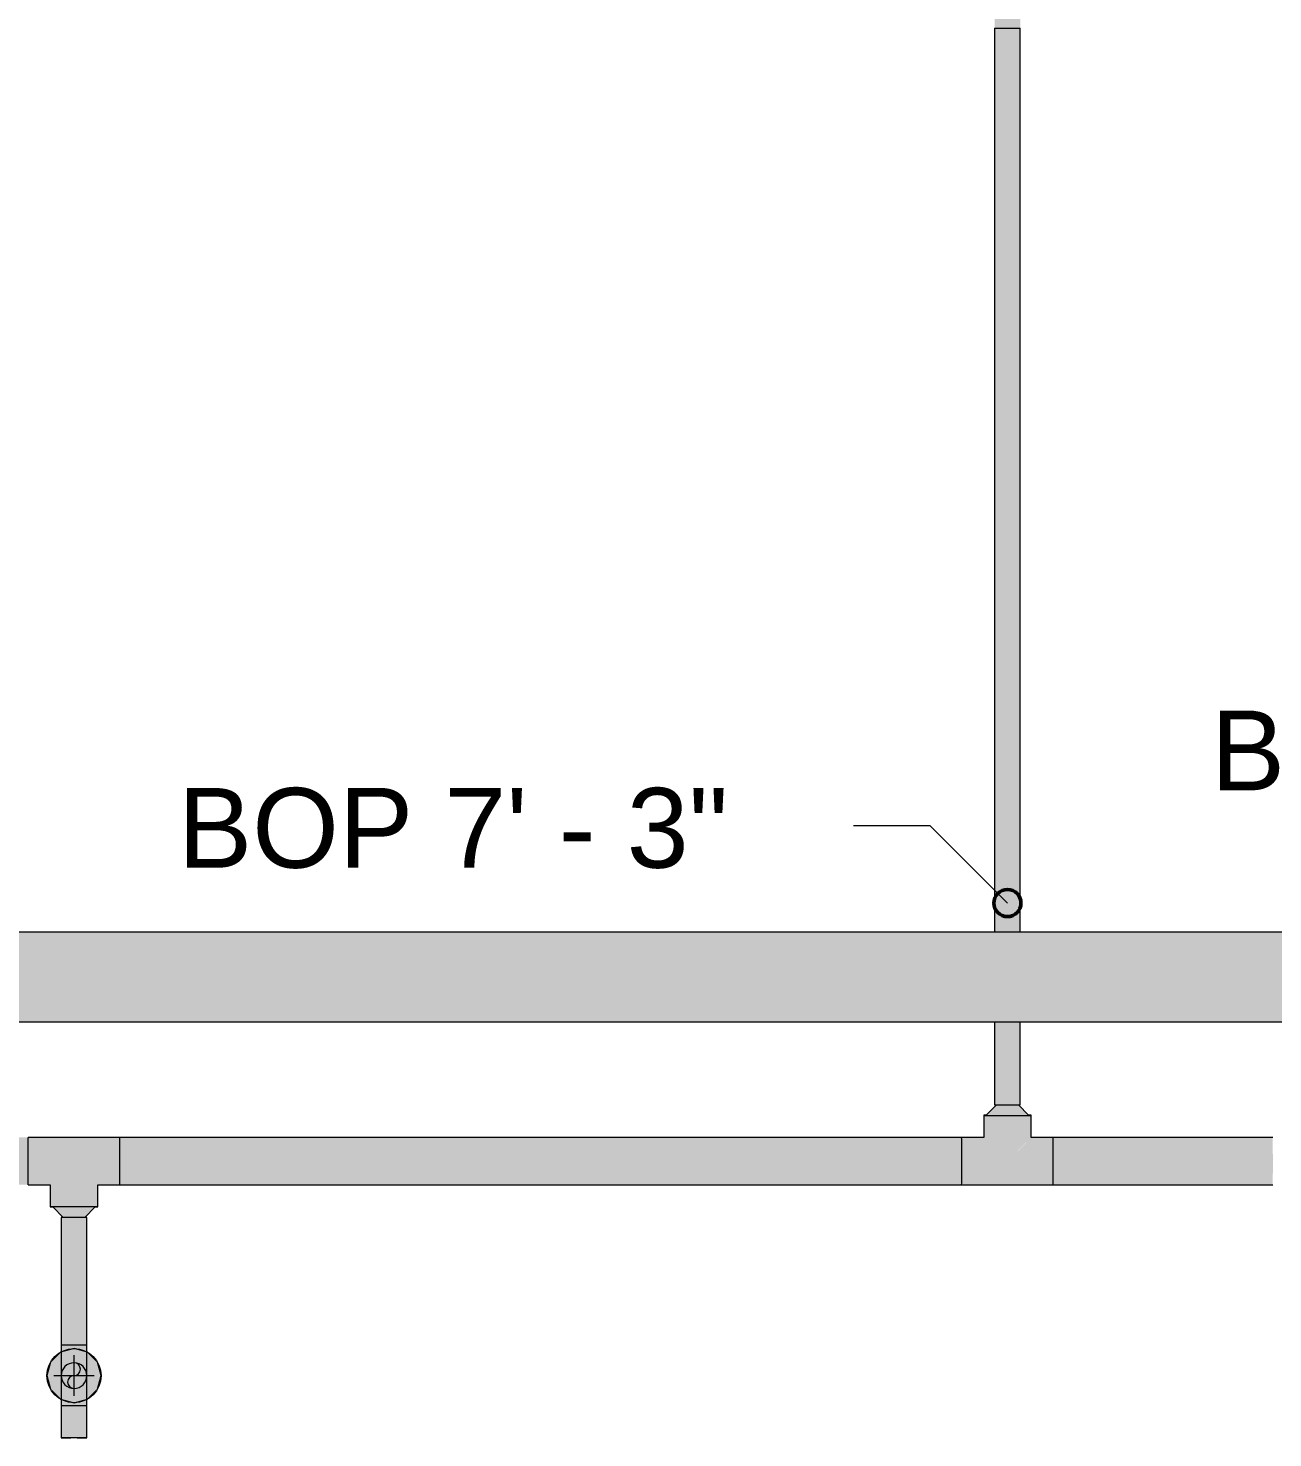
# Model space of a CAD drawing. Header units: inches. Extents: x -3385 to 41, y 7 to 1342.
# Drawn here: x -391.4 to -299.4, y 45.3 to 149.5 of the extents above; entities that cross this region are included whole.
import ezdxf

# ---------------------------------------------------------------- set-up
doc = ezdxf.new("R2010")
doc.units = ezdxf.units.IN
doc.header["$MEASUREMENT"] = 0
for name, color, linetype, lineweight in [('A-ANNO-NOTE', 131, 'Continuous', 9), ('G-ANNO-DIMS', 111, 'Continuous', 9), ('P-PIPE', 3, 'Continuous', 9), ('P-PIPE-CNTR', 3, 'Continuous', 9)]:
    doc.layers.add(name, color=color, linetype=linetype, lineweight=lineweight)
doc.styles.add('Arial', font='arial.ttf', dxfattribs={"height": 5.901198})

msp = doc.modelspace()

# ---------------------------------------------------------------- hatches: boundary and pattern name
at = {"layer": 'A-ANNO-NOTE'}
h = msp.add_hatch(color=256, dxfattribs=at)
edge = h.paths.add_edge_path(flags=0)
edge.add_arc((-388, 49.885), 2, 0, 360)
msp.add_hatch(color=256, dxfattribs=at).paths.add_polyline_path([(-388, 47.885), (-387, 48.153), (-386.268, 48.885), (-386, 49.885), (-386.268, 50.885), (-387, 51.617), (-388, 51.885), (-389, 51.617), (-389.732, 50.885), (-390, 49.885), (-389.732, 48.885), (-389, 48.153)], flags=0)
at = {"layer": 'P-PIPE'}
for points in [[(-319.004, 149.495), (-318.049, 149.499), (-318.049, 150.793), (-318.471, 151.207), (-319.004, 151.739), (-318.049, 152.694), (-318.049, 153.987), (-318.528, 153.984), (-319.951, 153.985), (-319.951, 149.499), (-319.479, 149.496), (-319.25, 149.495)], [(-409.771, 79.361), (-230.977, 79.361), (-230.983, 82.674), (-587.02, 82.674), (-587.015, 81.632), (-587.013, 79.361), (-427.246, 79.361)], [(-567.045, 76.049), (-230.983, 76.049), (-230.979, 77.019), (-230.977, 79.361), (-587.013, 79.361), (-587.013, 76.049), (-584.519, 76.049)], [(-318.997, 69.121), (-317.438, 69.128), (-318.188, 69.907), (-319.823, 69.898), (-320.563, 69.128), (-319.246, 69.122), (-318.999, 69.121)], [(-318.997, 65.735), (-317.25, 67.492), (-317.25, 69.128), (-317.76, 69.123), (-320.69, 69.126), (-320.75, 69.128), (-320.75, 67.492), (-319.45, 66.188), (-319.291, 66.029)], [(-392.611, 65.742), (-391.383, 65.742), (-391.386, 67.492), (-392.615, 67.492), (-392.612, 66.319), (-392.611, 65.742)], [(-389.851, 63.992), (-389.75, 63.992), (-388.45, 65.296), (-387.997, 65.749), (-386.249, 63.992), (-384.614, 63.992), (-384.611, 65.081), (-384.614, 67.492), (-391.386, 67.492), (-391.383, 66.623), (-391.386, 63.992)], [(-322.383, 65.742), (-322.397, 67.492), (-384.614, 67.492), (-384.611, 66.617), (-384.611, 65.742), (-322.383, 65.742)], [(-322.385, 63.992), (-315.614, 63.993), (-315.611, 64.861), (-315.614, 67.492), (-317.25, 67.492), (-317.76, 66.974), (-318.997, 65.735), (-320.751, 67.492), (-322.386, 67.492), (-322.383, 66.403), (-322.386, 63.992)], [(-299.383, 65.742), (-299.386, 67.492), (-315.614, 67.492), (-315.611, 66.319), (-315.611, 65.742), (-304.923, 65.742)], [(-392.296, 63.992), (-391.386, 63.993), (-391.383, 65.165), (-391.383, 65.742), (-392.611, 65.742), (-392.615, 63.992)], [(-386.25, 62.356), (-386.25, 63.992), (-386.76, 64.51), (-387.997, 65.749), (-389.75, 63.992), (-389.75, 62.356), (-389.127, 62.362), (-386.298, 62.358)], [(-384.297, 63.992), (-322.386, 63.992), (-322.383, 64.867), (-322.383, 65.742), (-384.611, 65.742), (-384.599, 63.992)], [(-389.561, 62.354), (-389.563, 62.356), (-388.286, 62.362), (-389.563, 62.354)], [(-387.186, 61.577), (-386.438, 62.356), (-387.754, 62.362), (-389.563, 62.356), (-388.813, 61.577), (-387.187, 61.577)], [(-388.95, 52.129), (-388.475, 52.132), (-388, 52.133), (-388, 61.579), (-388.95, 61.575), (-388.95, 52.13)], [(-387.05, 52.129), (-387.05, 61.575), (-387.525, 61.578), (-388, 61.579), (-388, 52.133), (-387.067, 52.129)], [(-388, 48.935), (-387.754, 48.968), (-387.525, 49.063), (-387.328, 49.214), (-387.177, 49.41), (-387.082, 49.639), (-387.05, 49.885), (-387.082, 50.131), (-387.177, 50.36), (-387.328, 50.557), (-387.525, 50.708), (-387.754, 50.803), (-388, 50.835), (-388.246, 50.803), (-388.475, 50.708), (-388.672, 50.557), (-388.823, 50.36), (-388.918, 50.131), (-388.95, 49.885), (-388.918, 49.639), (-388.823, 49.41), (-388.672, 49.214), (-388.475, 49.063), (-388.246, 48.968)], [(-388.95, 45.291), (-388.475, 45.294), (-388, 45.295), (-388, 47.645), (-388.95, 47.641)]]:
    msp.add_hatch(color=256, dxfattribs=at).paths.add_polyline_path(points, flags=0)
h = msp.add_hatch(color=256, dxfattribs=at)
h.paths.add_polyline_path([(-319, 69.905), (-319, 76.049), (-319.95, 76.049), (-319.95, 69.909), (-319.475, 69.906), (-319.246, 69.905)], flags=0)
h.paths.add_polyline_path([(-319.945, 82.674), (-319, 82.674), (-319, 149.495), (-319.95, 149.497), (-319.95, 82.674)], flags=0)
h = msp.add_hatch(color=256, dxfattribs=at)
h.paths.add_polyline_path([(-319, 69.905), (-318.05, 69.909), (-318.053, 76.049), (-319, 76.049)], flags=0)
h.paths.add_polyline_path([(-319, 82.674), (-318.05, 82.674), (-318.05, 149.499), (-318.528, 149.496), (-319, 149.495), (-319, 95.377)], flags=0)
h = msp.add_hatch(color=256, dxfattribs=at)
h.paths.add_polyline_path([(-299.385, 64.052), (-299.386, 64.052), (-304.923, 64.052)], flags=0)
h.paths.add_polyline_path([(-301.261, 63.992), (-299.386, 63.993), (-299.383, 65.165), (-299.383, 65.742), (-315.611, 65.742), (-315.614, 63.992), (-304.923, 63.992)], flags=0)
h.paths.add_polyline_path([(-315.612, 64.226), (-315.613, 64.226), (-304.923, 64.226)], flags=0)
h = msp.add_hatch(color=256, dxfattribs=at)
h.paths.add_polyline_path([(-388.951, 47.641), (-388.476, 47.644), (-388, 47.645), (-388.01, 48.935), (-388.254, 48.969), (-388.478, 49.063), (-388.676, 49.217), (-388.841, 49.451), (-388.88, 49.523), (-388.933, 49.702), (-388.951, 49.881), (-388.951, 49.212)], flags=0)
h.paths.add_polyline_path([(-388.951, 49.885), (-388.918, 50.133), (-388.787, 50.418), (-388.654, 50.575), (-388.461, 50.714), (-388.245, 50.803), (-388, 50.836), (-388, 52.133), (-388.951, 52.129), (-388.951, 49.885)], flags=0)
h = msp.add_hatch(color=256, dxfattribs=at)
h.paths.add_polyline_path([(-387.049, 47.641), (-387.05, 49.879), (-387.082, 49.637), (-387.213, 49.352), (-387.346, 49.195), (-387.558, 49.048), (-387.754, 48.966), (-388, 48.934), (-388, 47.645), (-387.081, 47.642)], flags=0)
h.paths.add_polyline_path([(-387.049, 49.885), (-387.049, 52.129), (-387.525, 52.132), (-388, 52.133), (-387.999, 50.835), (-387.747, 50.801), (-387.524, 50.708), (-387.328, 50.557), (-387.16, 50.318), (-387.121, 50.247), (-387.067, 50.067), (-387.05, 49.89)], flags=0)
h = msp.add_hatch(color=256, dxfattribs=at)
h.paths.add_polyline_path([(-388, 48.934), (-387.75, 48.968), (-387.522, 49.063), (-387.325, 49.216), (-387.176, 49.413), (-387.082, 49.641), (-387.05, 49.889), (-387.082, 50.132), (-387.178, 50.361), (-387.328, 50.557), (-387.525, 50.708), (-387.755, 50.803), (-388.002, 50.835), (-388.247, 50.803), (-388.477, 50.707), (-388.673, 50.556), (-388.825, 50.358), (-388.919, 50.128), (-388.95, 49.877), (-388.918, 49.636), (-388.821, 49.406), (-388.67, 49.21), (-388.471, 49.059), (-388.241, 48.966), (-388.003, 48.934)], flags=0)
h.paths.add_polyline_path([(-388, 48.935), (-388.256, 48.972), (-388.475, 49.063), (-388.678, 49.221), (-388.823, 49.41), (-388.918, 49.639), (-388.95, 49.888), (-388.916, 50.136), (-388.823, 50.36), (-388.672, 50.557), (-388.475, 50.708), (-388.246, 50.803), (-388, 50.835), (-387.753, 50.803), (-387.525, 50.708), (-387.327, 50.556), (-387.177, 50.36), (-387.082, 50.127), (-387.05, 49.885), (-387.085, 49.634), (-387.177, 49.41), (-387.335, 49.208), (-387.525, 49.063), (-387.764, 48.966)], flags=0)
h = msp.add_hatch(color=256, dxfattribs=at)
h.paths.add_polyline_path([(-387.328, 47.643), (-387.328, 47.643), (-387.328, 45.303)], flags=0)
h.paths.add_polyline_path([(-387.05, 45.291), (-387.05, 47.641), (-387.527, 47.644), (-388, 47.645), (-388, 45.295), (-387.067, 45.292)], flags=0)

# ---------------------------------------------------------------- linework, layer by layer
at = {"layer": 'A-ANNO-NOTE'}
for p, q in [((-389, 51.617), (-389.732, 50.885)), ((-388, 51.885), (-389, 51.617)), ((-387, 51.617), (-388, 51.885)), ((-386.268, 50.885), (-387, 51.617)), ((-389.732, 50.885), (-390, 49.885)), ((-386, 49.885), (-386.268, 50.885)), ((-390, 49.885), (-389.732, 48.885)), ((-386.268, 48.885), (-386, 49.885)), ((-389.732, 48.885), (-389, 48.153)), ((-389, 48.153), (-388, 47.885)), ((-388, 47.885), (-387, 48.153)), ((-387, 48.153), (-386.268, 48.885))]:
    msp.add_line(p, q, dxfattribs=at)
msp.add_circle((-388, 49.885), 2, dxfattribs=at)
at = {"layer": 'G-ANNO-DIMS'}
for p, q in [((-324.71, 90.528), (-338.447, 90.528)), ((-319, 84.818), (-324.71, 90.528))]:
    msp.add_line(p, q, dxfattribs=at)
at = {"layer": 'G-ANNO-DIMS', "lineweight": 50}
msp.add_circle((-319, 84.818), 1, dxfattribs=at)
at = {"layer": 'P-PIPE'}
for p, q in [((-319.95, 149.499), (-319.95, 82.674)), ((-318.05, 82.674), (-318.05, 149.499)), ((-230.983, 82.674), (-587.02, 82.674)), ((-587.02, 76.049), (-230.983, 76.049)), ((-319.95, 76.049), (-319.95, 69.909)), ((-318.05, 69.909), (-318.05, 76.049)), ((-320.563, 69.128), (-319.813, 69.909)), ((-318.188, 69.909), (-317.438, 69.128)), ((-320.75, 69.128), (-320.75, 67.492)), ((-317.25, 67.492), (-317.25, 69.128)), ((-384.614, 67.492), (-391.386, 67.492)), ((-322.386, 67.492), (-384.614, 67.492)), ((-320.75, 67.492), (-322.386, 67.492)), ((-315.614, 67.492), (-317.25, 67.492)), ((-299.386, 67.492), (-315.614, 67.492)), ((-391.386, 63.992), (-389.75, 63.992)), ((-389.75, 63.992), (-389.75, 62.356)), ((-386.25, 63.992), (-384.614, 63.992)), ((-386.25, 62.356), (-386.25, 63.992)), ((-384.614, 63.992), (-322.386, 63.992)), ((-322.386, 63.992), (-315.614, 63.992)), ((-315.614, 63.992), (-299.386, 63.992)), ((-389.563, 62.356), (-388.813, 61.575)), ((-388.95, 61.575), (-388.95, 52.129)), ((-386.438, 62.356), (-387.188, 61.575)), ((-387.05, 52.129), (-387.05, 61.575)), ((-388.951, 52.129), (-388.951, 47.641)), ((-387.049, 47.641), (-387.049, 52.129)), ((-388.95, 47.641), (-388.95, 45.291)), ((-387.05, 45.291), (-387.05, 47.641))]:
    msp.add_line(p, q, dxfattribs=at)
for centre, radius, start, end in [((-388, 49.885), 0.95, 0, 180), ((-388, 50.36), 0.475, 270, 90), ((-388, 49.885), 0.95, 180, 360), ((-388, 49.41), 0.475, 90, 270)]:
    msp.add_arc(centre, radius, start, end, dxfattribs=at)
for centre, major_axis, ratio, start_param, end_param in [((-319, 149.499), (0.951, 0), 0.0041666, 3.1415927, 3.3992254), ((-319, 149.499), (0.951, 0), 0.0041666, 3.4041757, 3.6610248), ((-319, 149.499), (0.951, 0), 0.0041666, 3.6656511, 3.9228242), ((-319, 149.499), (0.951, 0), 0.0041666, 3.9272953, 4.1846236), ((-319, 149.499), (0.95, 0), 0.0041666, 3.9269908, 4.1837068), ((-319, 149.499), (0.951, 0), 0.0041666, 4.1889928, 4.446423), ((-319, 149.499), (0.95, 0), 0.0041666, 4.1887902, 4.4459869), ((-319, 149.499), (0.951, 0), 0.0041666, 4.4507109, 4.7082224), ((-319, 149.499), (0.95, 0), 0.0041666, 4.4505896, 4.7081709), ((-319, 149.499), (0.951, 0), 0.0041666, 4.7124347, 4.9700218), ((-319, 149.499), (0.95, 0), 0.0041666, 4.712389, 4.9703287), ((-319, 149.499), (0.951, 0), 0.0041666, 4.9741531, 5.2318211), ((-319, 149.499), (0.95, 0), 0.0041666, 4.9741884, 5.2325128), ((-319, 149.499), (0.951, 0), 0.0041666, 5.2358516, 5.4936205), ((-319, 149.499), (0.95, 0), 0.0041666, 5.2359878, 5.4947929), ((-319, 149.499), (0.951, 0), 0.0041666, 5.4974985, 5.7554199), ((-319, 149.499), (0.951, 0), 0.0041666, 5.7589838, 6.0172193), ((-319, 149.499), (-0.951, 0), 0.0041666, 2.8777629, 3.137426), ((-319, 69.909), (0.95, 0), 0.0041666, 3.1415927, 4.712389), ((-319, 69.909), (0.95, 0), 0.0041666, 4.712389, 6.2831853), ((-319, 69.128), (1.75, 0), 0.0041666, 2.6833626, 3.1415927), ((-319, 69.128), (-1.75, 0), 0.0041666, 0.0020155, 3.1415927), ((-319, 69.128), (1.75, 0), 0.0041666, 0.0020155, 0.4575732), ((-391.386, 65.742), (0, 1.75), 0.0020156, 6.0255526, 6.2831853), ((-391.386, 65.742), (0, 1.75), 0.0020156, 6.154357, 6.2831853), ((-391.386, 65.742), (0, 1.75), 0.0020156, 5.8925576, 6.0213859), ((-391.386, 65.742), (0, 1.75), 0.0020156, 5.7637532, 5.8925815), ((-391.386, 65.742), (0, 1.75), 0.0020156, 5.5019538, 5.7603148), ((-391.386, 65.742), (0, 1.75), 0.0020156, 5.5026306, 5.7595865), ((-391.386, 65.742), (0, 1.75), 0.0020156, 5.2401544, 5.4982253), ((-391.386, 65.742), (0, 1.75), 0.0020156, 5.2405436, 5.4977871), ((-384.614, 65.742), (0, 1.75), 0.0020156, 6.0255526, 6.2831853), ((-384.614, 65.742), (0, 1.75), 0.0020156, 6.154357, 6.2831853), ((-384.614, 65.742), (0, 1.75), 0.0020156, 5.8925576, 6.0213859), ((-384.614, 65.742), (0, 1.75), 0.0020156, 5.7637532, 5.8925815), ((-384.614, 65.742), (0, 1.75), 0.0020156, 5.5019538, 5.7603148), ((-384.614, 65.742), (0, 1.75), 0.0020156, 5.5026306, 5.7595865), ((-384.614, 65.742), (0, 1.75), 0.0020156, 5.2401544, 5.4982253), ((-384.614, 65.742), (0, 1.75), 0.0020156, 5.2405436, 5.4977871), ((-322.386, 65.742), (0, 1.75), 0.0020156, 6.1501904, 6.2790187), ((-322.386, 65.742), (0, 1.75), 0.0020156, 6.0213859, 6.1502142), ((-322.386, 65.742), (0, 1.75), 0.0020156, 5.888391, 6.0172193), ((-322.386, 65.742), (0, 1.75), 0.0020156, 5.7595865, 5.8884148), ((-322.386, 65.742), (0, 1.75), 0.0020156, 5.498458, 5.7554199), ((-322.386, 65.742), (0, 1.75), 0.0020156, 5.4977871, 5.7561421), ((-322.386, 65.742), (0, 1.75), 0.0020156, 5.2359878, 5.4940551), ((-322.386, 65.742), (0, 1.75), 0.0020156, 5.2363734, 5.4936205), ((-315.614, 65.742), (0, 1.75), 0.0020156, 6.1501904, 6.2790187), ((-315.614, 65.742), (0, 1.75), 0.0020156, 6.0213859, 6.1502142), ((-315.614, 65.742), (0, 1.75), 0.0020156, 5.888391, 6.0172193), ((-315.614, 65.742), (0, 1.75), 0.0020156, 5.7595865, 5.8884148), ((-315.614, 65.742), (0, 1.75), 0.0020156, 5.4977871, 5.7561421), ((-315.614, 65.742), (0, 1.75), 0.0020156, 5.498458, 5.7554199), ((-315.614, 65.742), (0, 1.75), 0.0020156, 5.2359878, 5.4940551), ((-315.614, 65.742), (0, 1.75), 0.0020156, 5.2363734, 5.4936205), ((-391.386, 65.742), (0, 1.75), 0.0020156, 4.978355, 5.2362354), ((-391.386, 65.742), (0, 1.75), 0.0020156, 4.9785546, 5.2359878), ((-391.386, 65.742), (0, 1.75), 0.0020156, 4.7165556, 4.974284), ((-391.386, 65.742), (0, 1.75), 0.0020156, 4.7166036, 4.9741884), ((-391.386, 65.742), (0, 1.75), 0.0020156, 4.4547562, 4.7123433), ((-391.386, 65.742), (0, 1.75), 0.0020156, 4.4546629, 4.712389), ((-384.614, 65.742), (0, 1.75), 0.0020156, 4.978355, 5.2362354), ((-384.614, 65.742), (0, 1.75), 0.0020156, 4.9785546, 5.2359878), ((-384.614, 65.742), (0, 1.75), 0.0020156, 4.7165556, 4.974284), ((-384.614, 65.742), (0, 1.75), 0.0020156, 4.7166036, 4.9741884), ((-384.614, 65.742), (0, 1.75), 0.0020156, 4.4547562, 4.7123433), ((-384.614, 65.742), (0, 1.75), 0.0020156, 4.4546629, 4.712389), ((-322.386, 65.742), (0, 1.75), 0.0020156, 4.9743854, 5.2318211), ((-322.386, 65.742), (0, 1.75), 0.0020156, 4.9741884, 5.2320662), ((-322.386, 65.742), (0, 1.75), 0.0020156, 4.7124347, 4.9700217), ((-322.386, 65.742), (0, 1.75), 0.0020156, 4.712389, 4.9701151), ((-322.386, 65.742), (0, 1.75), 0.0020156, 4.4504939, 4.7082223), ((-322.386, 65.742), (0, 1.75), 0.0020156, 4.4505896, 4.7081744), ((-315.614, 65.742), (0, 1.75), 0.0020156, 4.9741884, 5.2320662), ((-315.614, 65.742), (0, 1.75), 0.0020156, 4.9743854, 5.2318211), ((-315.614, 65.742), (0, 1.75), 0.0020156, 4.712389, 4.9701151), ((-315.614, 65.742), (0, 1.75), 0.0020156, 4.7124347, 4.9700217), ((-315.614, 65.742), (0, 1.75), 0.0020156, 4.4505896, 4.7081744), ((-315.614, 65.742), (0, 1.75), 0.0020156, 4.4504939, 4.7082223), ((-391.386, 65.742), (0, 1.75), 0.0020156, 3.9307229, 4.1887902), ((-391.386, 65.742), (0, 1.75), 0.0020156, 3.9311575, 4.1884046), ((-391.386, 65.742), (0, 1.75), 0.0020156, 4.1929568, 4.4503926), ((-391.386, 65.742), (0, 1.75), 0.0020156, 4.1927118, 4.4505896), ((-384.614, 65.742), (0, 1.75), 0.0020156, 3.9307229, 4.1887902), ((-384.614, 65.742), (0, 1.75), 0.0020156, 3.9311575, 4.1884046), ((-384.614, 65.742), (0, 1.75), 0.0020156, 4.1929568, 4.4503926), ((-384.614, 65.742), (0, 1.75), 0.0020156, 4.1927118, 4.4505896), ((-322.386, 65.742), (0, 1.75), 0.0020156, 3.9265527, 4.1846236), ((-322.386, 65.742), (0, 1.75), 0.0020156, 3.9269908, 4.1842344), ((-322.386, 65.742), (0, 1.75), 0.0020156, 4.1885425, 4.446423), ((-322.386, 65.742), (0, 1.75), 0.0020156, 4.1887902, 4.4462233), ((-315.614, 65.742), (0, 1.75), 0.0020156, 3.9265527, 4.1846236), ((-315.614, 65.742), (0, 1.75), 0.0020156, 3.9269908, 4.1842344), ((-315.614, 65.742), (0, 1.75), 0.0020156, 4.1887902, 4.4462233), ((-315.614, 65.742), (0, 1.75), 0.0020156, 4.1885425, 4.446423), ((-391.386, 65.742), (0, 1.75), 0.0020156, 3.2745638, 3.403392), ((-391.386, 65.742), (0, 1.75), 0.0020156, 3.1457593, 3.2745876), ((-391.386, 65.742), (0, 1.75), 0.0020156, 3.5363631, 3.6651914), ((-391.386, 65.742), (0, 1.75), 0.0020156, 3.4075587, 3.536387), ((-391.386, 65.742), (0, 1.75), 0.0020156, 3.6686358, 3.9269908), ((-391.386, 65.742), (0, 1.75), 0.0020156, 3.6693581, 3.92632), ((-384.614, 65.742), (0, 1.75), 0.0020156, 3.4075587, 3.536387), ((-384.614, 65.742), (0, 1.75), 0.0020156, 3.2745638, 3.403392), ((-384.614, 65.742), (0, 1.75), 0.0020156, 3.1457593, 3.2745876), ((-384.614, 65.742), (0, 1.75), 0.0020156, 3.6686358, 3.9269908), ((-384.614, 65.742), (0, 1.75), 0.0020156, 3.6693581, 3.92632), ((-384.614, 65.742), (0, 1.75), 0.0020156, 3.5363631, 3.6651914), ((-322.386, 65.742), (0, 1.75), 0.0020156, 3.1415927, 3.3992254), ((-322.386, 65.742), (0, 1.75), 0.0020156, 3.1415927, 3.2704209), ((-322.386, 65.742), (0, 1.75), 0.0020156, 3.5321965, 3.6610248), ((-322.386, 65.742), (0, 1.75), 0.0020156, 3.403392, 3.5322203), ((-322.386, 65.742), (0, 1.75), 0.0020156, 3.6644631, 3.9228242), ((-322.386, 65.742), (0, 1.75), 0.0020156, 3.6651914, 3.9221473), ((-315.614, 65.742), (0, 1.75), 0.0020156, 3.403392, 3.5322203), ((-315.614, 65.742), (0, 1.75), 0.0020156, 3.1415927, 3.3992254), ((-315.614, 65.742), (0, 1.75), 0.0020156, 3.1415927, 3.2704209), ((-315.614, 65.742), (0, 1.75), 0.0020156, 3.6651914, 3.9221473), ((-315.614, 65.742), (0, 1.75), 0.0020156, 3.6644631, 3.9228242), ((-315.614, 65.742), (0, 1.75), 0.0020156, 3.5321965, 3.6610248), ((-388, 62.356), (1.75, 0), 0.0041666, 0, 3.1395771), ((-388, 62.356), (1.75, 0), 0.0041666, 3.1415927, 3.5998226), ((-388, 61.575), (0.95, 0), 0.0041666, 1.5707963, 3.1415927), ((-388, 61.575), (0.95, 0), 0.0041666, 0, 1.5707963), ((-388, 62.356), (1.75, 0), 0.0041666, 5.8256121, 6.2811698), ((-388, 52.129), (0.951, 0), 0.0041666, 1.5707963, 3.1415927), ((-388, 52.129), (0.95, 0), 0.0041666, 2.35716, 2.6179939), ((-388, 52.129), (0.95, 0), 0.0041666, 2.094919, 2.3561945), ((-388, 52.129), (0.95, 0), 0.0041666, 1.8328286, 2.0943951), ((-388, 52.129), (0.95, 0), 0.0041666, 1.5707963, 1.8325957), ((-388, 52.129), (0.951, 0), 0.0041666, 0, 1.5707963), ((-388, 52.129), (0.95, 0), 0.0041666, 1.3089969, 1.5707963), ((-388, 52.129), (0.95, 0), 0.0041666, 1.0471976, 1.3087641), ((-388, 52.129), (0.95, 0), 0.0041666, 0.7853982, 1.0466737), ((-388, 52.129), (0.95, 0), 0.0041666, 0.5235988, 0.7844327), ((-388, 47.641), (0.951, 0), 0.0041666, 2.8797933, 3.1415927), ((-388, 47.641), (0.951, 0), 0.0041666, 1.5707963, 2.8776969), ((-388, 47.641), (0.95, 0), 0.0041666, 2.35716, 2.6179939), ((-388, 47.641), (0.95, 0), 0.0041666, 2.094919, 2.3561945), ((-388, 47.641), (0.95, 0), 0.0041666, 1.8328286, 2.0943951), ((-388, 47.641), (0.95, 0), 0.0041666, 1.5707963, 1.8325957), ((-388, 47.641), (0.95, 0), 0.0041666, 1.3089969, 1.5707963), ((-388, 47.641), (0.951, 0), 0.0041666, 1.3092138, 1.5707963), ((-388, 47.641), (0.95, 0), 0.0041666, 1.0471975, 1.3087641), ((-388, 47.641), (0.951, 0), 0.0041666, 1.047647, 1.3089969), ((-388, 47.641), (0.95, 0), 0.0041666, 0.7853982, 1.0466737), ((-388, 47.641), (0.951, 0), 0.0041666, 0.7861384, 1.0471976), ((-388, 47.641), (0.95, 0), 0.0041666, 0.5235988, 0.7844327), ((-388, 47.641), (0.951, 0), 0.0041666, 0.5247803, 0.7853982), ((-388, 47.641), (0.951, 0), 0.0041666, 0.2638957, 0.5235988), ((-388, 47.641), (0.951, 0), 0.0041666, 0, 0.2617994), ((-388, 45.291), (0.95, 0), 0.0041666, 1.5707963, 3.1415926), ((-388, 45.291), (0.95, 0), 0.0041666, 3.1415926, 4.4505896), ((-388, 45.291), (0.95, 0), 0.0041666, 0, 1.5707963), ((-388, 45.291), (0.95, 0), 0.0041666, 4.9741884, 6.2831853)]:
    msp.add_ellipse(centre, major_axis=major_axis, ratio=ratio, start_param=start_param, end_param=end_param, dxfattribs=at)
at = {"layer": 'P-PIPE-CNTR'}
for p, q in [((-388, 48.385), (-388, 51.385)), ((-389.5, 49.885), (-386.5, 49.885))]:
    msp.add_line(p, q, dxfattribs=at)

# ---------------------------------------------------------------- texts
at = {"layer": 'G-ANNO-DIMS', "insert": (-303.975, 99.055), "char_height": 5.9012, "width": 53.928, "attachment_point": 1, "line_spacing_factor": 0.938532, "style": 'Arial', "bg_fill": 3, "box_fill_scale": 1.25, "bg_fill_color": 0, "bg_fill_transparency": 0}
msp.add_mtext('BOP 7\' - 11"', dxfattribs=at)

# ---------------------------------------------------------------- next in the draw order: texts
at = {"layer": 'G-ANNO-DIMS', "insert": (-380.327, 93.332), "char_height": 5.9012, "width": 48.456, "attachment_point": 1, "line_spacing_factor": 0.938532, "style": 'Arial', "bg_fill": 3, "box_fill_scale": 1.25, "bg_fill_color": 0, "bg_fill_transparency": 0}
msp.add_mtext('BOP 7\' - 3"', dxfattribs=at)

doc.saveas('drawing.dxf')
